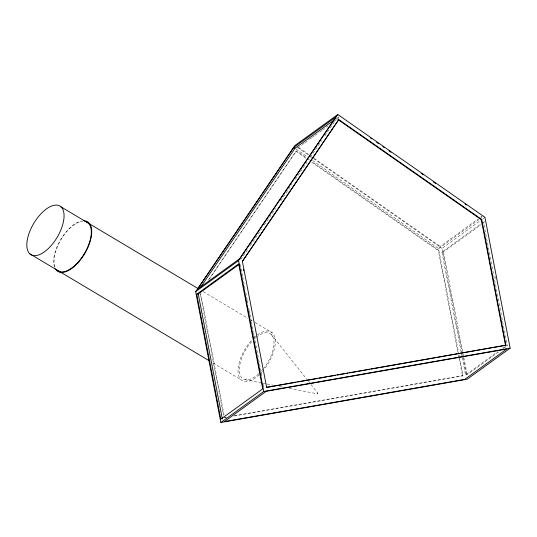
<?xml version="1.0" encoding="UTF-8"?>
<svg xmlns="http://www.w3.org/2000/svg" width="537" height="537" viewBox="0 0 537 537"><rect width="100%" height="100%" fill="white"/><g stroke="black" fill="none" stroke-linecap="round" stroke-linejoin="round"><path stroke-width="0.4" stroke-dasharray="2.69 2.01" d="M208.416 280.133L295.968 151.212L296.458 150.857L306.728 158.032M209.376 279.086L296.458 150.857M240.798 259.613L247.376 249.933M250.195 245.778L261.465 229.178M264.285 225.03L275.562 208.423M280.73 200.818L292.007 184.211M295.296 179.371L307.036 162.073M310.326 157.234L321.603 140.634M324.892 135.787L336.632 118.496M338.874 117.569L338.109 118.69L334.726 121.14M312.568 160.55L438.675 248.658L440.199 246.416L478.125 218.989M480.669 218.291L481.81 216.606M336.927 118.409L338.954 116.938M297.471 148.078L301.532 145.138M302.21 144.648L304.244 143.184M304.922 142.694L308.983 139.754M309.661 139.264L311.695 137.794M312.373 137.304L314.407 135.834M315.078 135.344L319.146 132.404M319.824 131.914L321.851 130.444M322.529 129.954L327.953 126.041M480.837 217.029L482.192 216.049M438.675 248.658L479.313 219.271M457.893 352.01L438.387 250.712L438.877 250.363L312.205 161.859M462.317 353.695L442.032 248.356L482.273 219.257M482.938 218.774L484.951 217.317M461.155 352.044L441.924 252.168L481.474 223.56M441.924 252.168L443.488 251.893L481.031 224.741M481.696 224.258L484.381 222.318M233.951 416.047L462.491 375.893L462.981 375.538L459.652 358.246M461.31 352.863L465.572 374.967L497.752 351.695M502.444 348.298L504.451 346.848M505.122 346.365L507.136 344.908L483.488 222.11L485.052 221.835M465.572 374.967L467.13 374.692L498.645 351.903M503.337 348.513L508.029 345.116M224.54 417.437L226.191 417.148M234.441 415.698L462.981 375.538M224.05 417.786L226.527 417.356M289.248 388.372L317.246 393.809L317.696 392.956L310.943 384.445M245.06 379.659L262.244 383.049M263.063 383.21L266.339 383.854M267.158 384.015L272.883 385.15M279.428 386.439L283.523 387.244M317.696 392.956L317.072 393.863M203.268 291.665L247.826 318.226M250.698 319.938L252.135 320.797M255.008 322.509L272.259 332.792M213.021 363.025L241.053 379.733M299.008 147.769L309.977 155.435M314.091 158.308L440.199 246.416M297.632 147.46L310.01 156.113M310.695 156.589L312.756 158.032M313.447 158.516L442.032 248.356M296.115 149.058L307.768 157.2M307.412 158.509L309.466 159.945M295.968 151.212L306.238 158.388M311.715 162.214L438.387 250.712M271.192 334.39L307.849 380.545M308.366 381.196L310.426 383.794M495.611 276.683L496.087 279.139M443.488 251.893L463.035 353.406M463.189 354.225L463.666 356.682M463.82 357.501L467.13 374.692M462.478 354.514L462.954 356.984M463.109 357.81L466.599 375.913M438.877 250.363L458.86 354.125M459.014 354.95L459.491 357.42M458.524 355.306L459.001 357.776M459.162 358.595L462.491 375.893M240.354 264.446L242.57 275.958M242.724 276.777L245.1 289.114M245.738 292.403L247.161 299.807M247.322 300.626L247.792 303.096M248.745 308.03L249.222 310.493M249.376 311.319L249.853 313.783M250.014 314.608L250.645 317.897M250.806 318.716L251.276 321.186M251.437 322.005L253.336 331.873M253.498 332.698L253.967 335.162M254.129 335.987L256.659 349.144M256.82 349.963L259.351 363.126M259.512 363.945L261.888 376.283M263.472 384.505L263.949 386.969M200.435 292.256L224.224 415.786M200.261 294.256L223.573 415.316M257.471 334.947A28.3 13.62 -59.2 0 1 274.931 338.015A28.3 13.62 -59.2 0 1 264.452 368.979M262.439 371.429A28.3 13.62 -59.2 0 1 259.807 374.202M259.27 374.712A28.3 13.62 -59.2 0 1 238.347 374.349A28.3 13.62 -59.2 0 1 252.43 339.397M254.578 337.317A28.3 13.62 -59.2 0 1 255.652 336.377M256.364 337.202A26.367 12.693 -59.2 0 1 273.575 338.773A26.367 12.693 -59.2 0 1 263.922 368.107M263.459 368.697A26.367 12.693 -59.2 0 1 260.955 371.591M258.713 373.806A26.367 12.693 -59.2 0 1 239.596 373.114A26.367 12.693 -59.2 0 1 252.35 340.935M254.592 338.719A26.367 12.693 -59.2 0 1 255.719 337.733M54.989 266.835A28.3 13.62 -59.2 0 1 61.325 239.066A28.3 13.62 -59.2 0 1 82.805 221.331M54.599 267.285A28.917 13.922 -59.2 0 1 60.305 240.2A28.917 13.922 -59.2 0 1 81.302 221.016"/><path stroke-width="0.81" d="M195.656 291.645L294.88 145.54L337.8 114.509L484.951 217.317L510.15 348.171L467.23 379.203L220.855 422.491L195.656 291.645L238.576 260.613L337.8 114.509M293.853 147.373L197.549 289.188L239.596 258.78L335.907 116.965L293.853 147.373L295.055 148.212L334.39 119.764M200.63 287.255L295.055 148.212M242.496 261.056L338.773 119.576L481.689 219.425L505.914 345.21L380.115 367.523M338.773 119.576L242.409 261.472L266.627 387.251L266.251 387.526M196.717 294.216L238.65 263.895L262.721 388.889L220.781 419.209L196.717 294.216L198.26 293.947L239.515 264.11M505.532 345.486L481.313 219.7L481.689 219.425M220.855 422.491L263.774 391.46L510.15 348.171M266.627 387.251L505.914 345.21M267.077 387.385L295.954 382.31M297.605 382.022L305.029 380.713M306.681 380.424L317.407 378.538M319.059 378.249L326.483 376.947M328.134 376.652L335.558 375.35M337.209 375.061L344.633 373.752M346.284 373.463L347.936 373.175M349.587 372.886L357.011 371.577M358.662 371.289L369.389 369.402M371.04 369.114L378.464 367.811M61.05 206.886A28.3 13.62 -59.2 0 1 46.451 250.249A28.3 13.62 -59.2 0 1 28.837 233.951A28.3 13.62 -59.2 0 1 61.05 206.886L198.24 288.671M29.844 253.833L209.43 360.884M370.476 137.996L371.846 138.955M376.645 142.305L378.699 143.741M382.814 146.614L384.183 147.574M388.983 150.924L391.037 152.36M421.196 173.431L423.25 174.867M433.527 182.05L435.588 183.486M465.055 204.073L466.425 205.033M338.391 119.852L481.313 219.7M243.449 269.144L243.771 270.789M238.576 260.613L263.774 391.46M198.26 293.947L222.331 418.941M85.128 221.492A28.3 13.62 -59.2 0 1 84.806 252.867A28.3 13.62 -59.2 0 1 57.083 270.071M83.859 220.761A28.917 13.922 -59.2 0 1 84.692 253.659A28.917 13.922 -59.2 0 1 55.311 268.789M266.238 391.298L224.325 421.612L464.767 379.364L506.68 349.05L266.238 391.298"/></g></svg>
